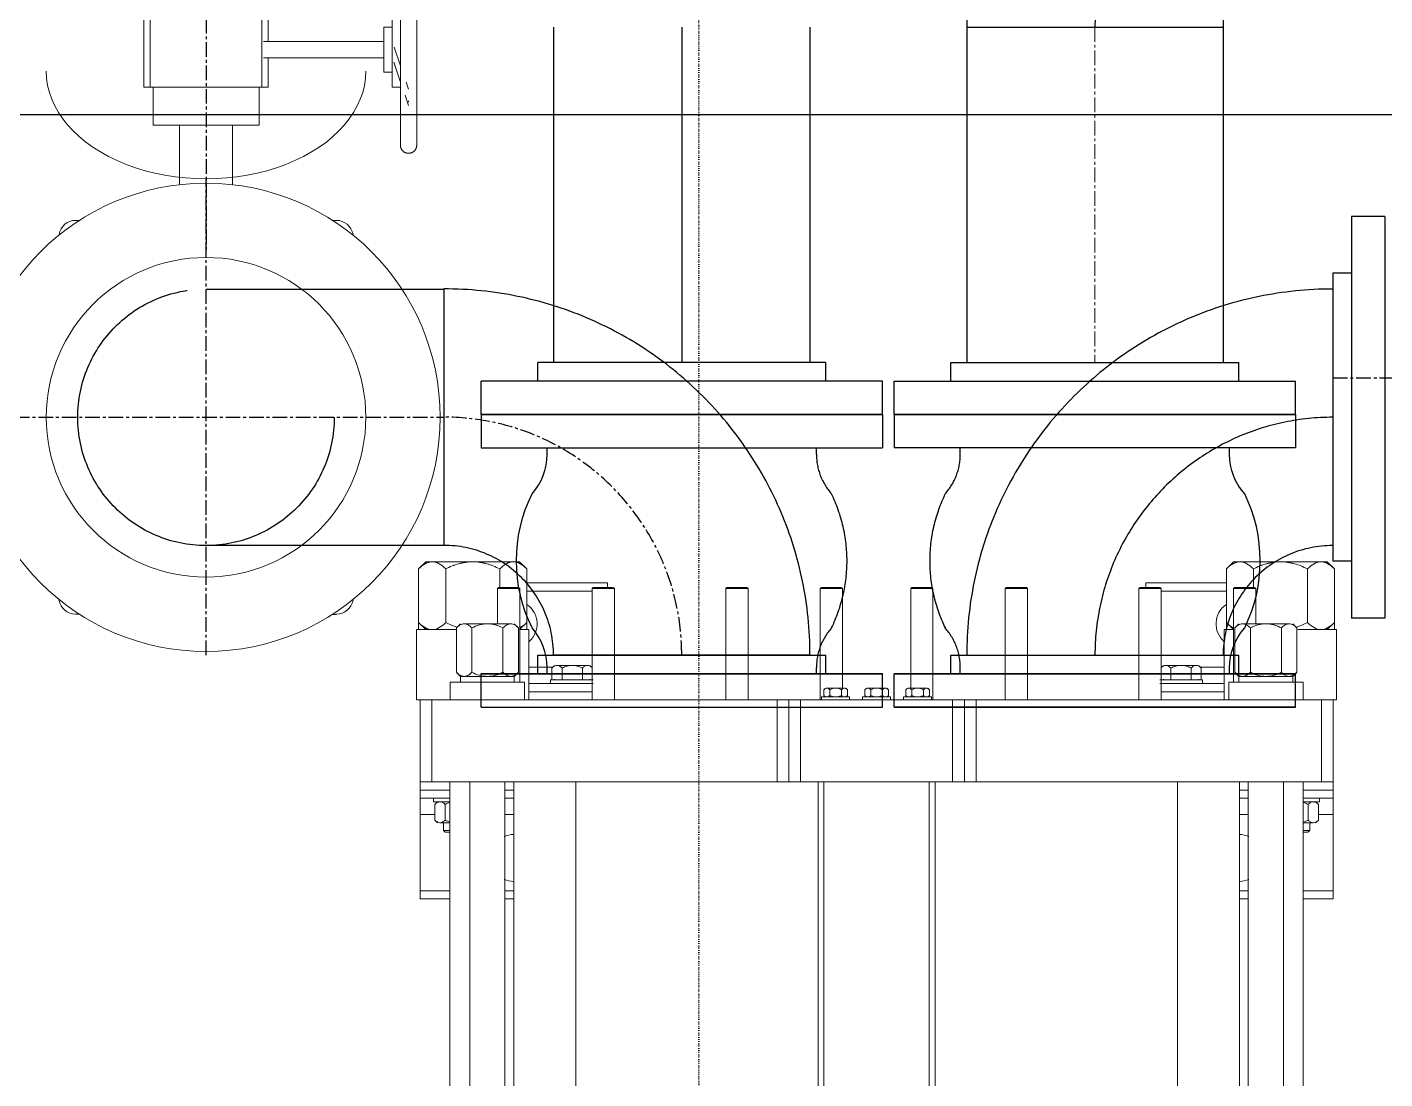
# Model space of a CAD drawing. Extents: x -181672 to 290600, y -29000 to 395522.
# Drawn here: x 8426 to 9586, y 33499 to 34397 of the extents above; entities that cross this region are included whole.
import ezdxf

# ---------------------------------------------------------------- set-up
doc = ezdxf.new("R2010")
doc.units = 0
doc.header["$LTSCALE"] = 10
for name, pattern in [('H12PL2$0$JJP_三點線', [0.9, 0.3, -0.15, 0, -0.15, 0, -0.15, 0, -0.15]), ('XFM7P20PCW$0$CENTER', [2, 1.25, -0.25, 0.25, -0.25]), ('XFM7P20PCW$0$Dashed', [2, 1, -1])]:
    doc.linetypes.add(name, pattern=pattern)
doc.layers.add('H12PL2$0$S-GRID', color=252, linetype='Continuous')
for name, color, linetype, lineweight in [('XFM7P20PCW$0$M-PIPE--2', 252, 'Continuous', 9), ('XFM7P20PCW$0$M-PIPE-PCWS', 252, 'Continuous', 9), ('XFM7Q20PCW-200K$0$PCW EQ', 22, 'Continuous', 9)]:
    doc.layers.add(name, color=color, linetype=linetype, lineweight=lineweight)

# ---------------------------------------------------------------- blocks, each defined once
blk = doc.blocks.new('H12PL2')
at = {"layer": 'H12PL2$0$S-GRID', "linetype": 'H12PL2$0$JJP_三點線', "lineweight": 0}
blk.add_line((9000, 128250), (9000, -28000), dxfattribs=at)
blk = doc.blocks.new('XFM7P20PCW$0$SL200')
for p, q in [((4.445, 17.145), (1.5875, 17.145)), ((1.5875, -17.145), (1.5875, 17.145)), ((4.445, -17.145), (4.445, 17.145)), ((1.5875, 12.303125), (0, 12.303125)), ((0, -12.303125), (0, 12.303125)), ((1.5875, -12.303125), (0, -12.303125)), ((4.445, -17.145), (1.5875, -17.145))]:
    blk.add_line(p, q)
blk = doc.blocks.new('XFM7P20PCW$0$BV-250A-T')
for p, q in [((-180, 396.1), (-179.9, 396.3)), ((-180, 395.8), (-180, 396.1)), ((-180, 395.5), (-180, 395.8)), ((-180, 395.5), (-180, 232.5)), ((-179.9, 396.9), (-179.8, 397.2)), ((-179.9, 396.6), (-179.9, 396.9)), ((-179.9, 396.3), (-179.9, 396.6)), ((-179.8, 397.2), (-179.7, 397.4)), ((-179.7, 397.4), (-179.6, 397.7)), ((-179.6, 398), (-179.4, 398.2)), ((-179.6, 397.7), (-179.6, 398)), ((-179.4, 398.2), (-179.3, 398.5)), ((-179.3, 398.5), (-179.2, 398.7)), ((-179.2, 398.7), (-179.1, 399)), ((-179.1, 399), (-178.9, 399.2)), ((-178.9, 399.2), (-178.8, 399.5)), ((-178.8, 399.5), (-178.6, 399.7)), ((-178.6, 399.7), (-178.4, 399.9)), ((-178.4, 399.9), (-178.3, 400.1)), ((-178.3, 400.1), (-178.1, 400.3)), ((-178.1, 400.3), (-177.9, 400.5)), ((-177.9, 400.5), (-177.7, 400.7)), ((-177.7, 400.7), (-177.5, 400.9)), ((-177.5, 400.9), (-177.2, 401.1)), ((-177.2, 401.1), (-177, 401.2)), ((-177, 401.2), (-176.8, 401.4)), ((-176.8, 401.4), (-176.5, 401.5)), ((-176.5, 401.5), (-176.3, 401.7)), ((-176.3, 401.7), (-176, 401.8)), ((-176, 401.8), (-175.8, 401.9)), ((-175.8, 401.9), (-175.5, 402)), ((-175.5, 402), (-175.3, 402.1)), ((-175.3, 402.1), (-175, 402.2)), ((-175, 402.2), (-174.7, 402.3)), ((-174.7, 402.3), (-174.5, 402.3)), ((-174.5, 402.3), (-174.2, 402.4)), ((-174.2, 402.4), (-173.9, 402.4)), ((-173.9, 402.4), (-173.6, 402.5)), ((-173.6, 402.5), (-173.4, 402.5)), ((-173.4, 402.5), (-173.1, 402.5)), ((-173.1, 402.5), (-173, 402.5)), ((-172.8, 401.2), (-173, 402.5)), ((-173, 402.5), (-173, 402.5)), ((-173, 402.5), (-172.7, 402.5)), ((-172.7, 402.5), (-172.4, 402.5)), ((-172.4, 402.5), (-172.2, 402.4)), ((-172.2, 402.4), (-171.9, 402.4)), ((-171.9, 402.4), (-171.6, 402.4)), ((-171.6, 402.4), (-171.3, 402.3)), ((-171.3, 402.3), (-171.1, 402.2)), ((-171.1, 402.2), (-170.8, 402.1)), ((-170.8, 402.1), (-170.5, 402.1)), ((-170.5, 402.1), (-170.3, 401.9)), ((-170.3, 401.9), (-170, 401.8)), ((-170, 401.8), (-169.8, 401.7)), ((-169.8, 401.7), (-169.5, 401.6)), ((-169.5, 401.6), (-169.3, 401.4)), ((-169.3, 401.4), (-169, 401.3)), ((-169, 401.3), (-168.8, 401.1)), ((-168.8, 401.1), (-168.6, 400.9)), ((-168.6, 400.9), (-168.4, 400.8)), ((-168.4, 400.8), (-168.2, 400.6)), ((-168.2, 400.6), (-168, 400.4)), ((-168, 400.4), (-167.8, 400.2)), ((-167.8, 400.2), (-167.6, 400)), ((-167.6, 400), (-167.4, 399.7)), ((-167.4, 399.7), (-167.3, 399.5)), ((-167.3, 399.5), (-167.1, 399.3)), ((-167.1, 399.3), (-167, 399)), ((-167, 399), (-166.8, 398.8)), ((-166.8, 398.8), (-166.7, 398.5)), ((-166.7, 398.5), (-166.6, 398.3)), ((-166.6, 398.3), (-166.5, 398)), ((-166.5, 398), (-166.4, 397.8)), ((-166.4, 397.8), (-166.3, 397.5)), ((-166.3, 397.5), (-166.2, 397.2)), ((-166.2, 397.2), (-166.2, 397)), ((-166.2, 397), (-166.1, 396.7)), ((-166.1, 396.7), (-166.1, 396.4)), ((-166.1, 396.4), (-166, 396.1)), ((-166, 396.1), (-166, 395.9)), ((-166, 395.9), (-166, 395.6)), ((-166, 395.6), (-166, 395.5)), ((-166, 395.5), (-166, 232.5)), ((-166, 395.5), (-166, 395.5)), ((-11, 381), (11, 381)), ((-11, 381), (-11, 371)), ((-10.7, 373), (-11, 373)), ((-10.5, 381), (-10.5, 373)), ((-10.5, 373), (10.5, 373)), ((10.5, 373), (10.5, 381)), ((10.5, 373), (11, 373)), ((11, 371), (11, 381)), ((-162.7, 342.5), (-166, 362)), ((-53.1, 371), (53.1, 371)), ((-53.1, 321), (-53.1, 371)), ((-47.8, 282), (-47.8, 371)), ((47.8, 282), (47.8, 371)), ((53.1, 371), (53.1, 282)), ((-166.1, 348.1), (-165.1, 342.5)), ((-159, 346), (-166, 346)), ((-159, 346), (-159, 282)), ((-152, 333.2), (-159, 333.2)), ((-152, 333.2), (-152, 294.8)), ((-160.6, 316.2), (-166.2, 300.1)), ((-49.1, 321), (-152, 321)), ((-166.1, 286.4), (-160.3, 303.3)), ((-152, 307), (-49.1, 307)), ((-53.1, 282), (-53.1, 307)), ((-159, 294.8), (-152, 294.8)), ((-170.9, 286.4), (-173, 280.3)), ((-166, 282), (-159, 282)), ((53.1, 282), (-53.1, 282)), ((-45.3, 282), (-45.3, 249.5)), ((45.3, 249.5), (45.3, 282)), ((-173, 266.3), (-170, 275.1)), ((-173, 269.3), (-173, 270.3)), ((45.3, 249.5), (-45.3, 249.5)), ((-22.7, 249.5), (-22.7, 198.7)), ((22.7, 198.7), (22.7, 249.5)), ((-180, 232.4), (-180, 232.5)), ((-180, 232.1), (-180, 232.4)), ((-180, 231.9), (-180, 232.1)), ((-166, 232.5), (-166, 232.2)), ((-166, 232.5), (-166, 232.5)), ((-166, 232.2), (-166, 231.9)), ((-179.9, 231.6), (-180, 231.9)), ((-179.9, 231.3), (-179.9, 231.6)), ((-179.8, 231), (-179.9, 231.3)), ((-179.8, 230.8), (-179.8, 231)), ((-179.7, 230.5), (-179.8, 230.8)), ((-179.6, 230.2), (-179.7, 230.5)), ((-179.5, 230), (-179.6, 230.2)), ((-179.4, 229.7), (-179.5, 230)), ((-179.3, 229.5), (-179.4, 229.7)), ((-179.2, 229.2), (-179.3, 229.5)), ((-179, 229), (-179.2, 229.2)), ((-178.9, 228.7), (-179, 229)), ((-178.7, 228.5), (-178.9, 228.7)), ((-178.6, 228.3), (-178.7, 228.5)), ((-178.4, 228), (-178.6, 228.3)), ((-178.2, 227.8), (-178.4, 228)), ((-178, 227.6), (-178.2, 227.8)), ((-177.8, 227.4), (-178, 227.6)), ((-177.6, 227.2), (-177.8, 227.4)), ((-177.4, 227.1), (-177.6, 227.2)), ((-177.2, 226.9), (-177.4, 227.1)), ((-177, 226.7), (-177.2, 226.9)), ((-176.7, 226.6), (-177, 226.7)), ((-176.5, 226.4), (-176.7, 226.6)), ((-176.2, 226.3), (-176.5, 226.4)), ((-176, 226.2), (-176.2, 226.3)), ((-175.7, 226.1), (-176, 226.2)), ((-175.5, 225.9), (-175.7, 226.1)), ((-175.2, 225.9), (-175.5, 225.9)), ((-174.9, 225.8), (-175.2, 225.9)), ((-174.7, 225.7), (-174.9, 225.8)), ((-174.4, 225.6), (-174.7, 225.7)), ((-174.1, 225.6), (-174.4, 225.6)), ((-173.8, 225.6), (-174.1, 225.6)), ((-173.6, 225.5), (-173.8, 225.6)), ((-173.3, 225.5), (-173.6, 225.5)), ((-173, 225.5), (-173.3, 225.5)), ((-172.9, 225.5), (-173, 225.5)), ((-172.6, 225.5), (-172.9, 225.5)), ((-172.4, 225.5), (-172.6, 225.5)), ((-172.1, 225.6), (-172.4, 225.5)), ((-171.8, 225.6), (-172.1, 225.6)), ((-171.5, 225.7), (-171.8, 225.6)), ((-171.3, 225.7), (-171.5, 225.7)), ((-171, 225.8), (-171.3, 225.7)), ((-170.7, 225.9), (-171, 225.8)), ((-170.5, 226), (-170.7, 225.9)), ((-170.2, 226.1), (-170.5, 226)), ((-170, 226.2), (-170.2, 226.1)), ((-169.7, 226.3), (-170, 226.2)), ((-169.5, 226.5), (-169.7, 226.3)), ((-169.2, 226.6), (-169.5, 226.5)), ((-169, 226.8), (-169.2, 226.6)), ((-168.8, 226.9), (-169, 226.8)), ((-168.5, 227.1), (-168.8, 226.9)), ((-168.3, 227.3), (-168.5, 227.1)), ((-168.1, 227.5), (-168.3, 227.3)), ((-167.9, 227.7), (-168.1, 227.5)), ((-167.7, 227.9), (-167.9, 227.7)), ((-167.6, 228.1), (-167.7, 227.9)), ((-167.4, 228.3), (-167.6, 228.1)), ((-167.2, 228.5), (-167.4, 228.3)), ((-167.1, 228.8), (-167.2, 228.5)), ((-166.9, 229), (-167.1, 228.8)), ((-166.8, 229.3), (-166.9, 229)), ((-166.7, 229.5), (-166.8, 229.3)), ((-166.6, 229.8), (-166.7, 229.5)), ((-166.4, 230), (-166.6, 229.8)), ((-166.3, 230.6), (-166.4, 230.3)), ((-166.4, 230.3), (-166.4, 230)), ((-166.2, 230.8), (-166.3, 230.6)), ((-166.1, 231.1), (-166.2, 230.8)), ((-166, 231.9), (-166.1, 231.7)), ((-166.1, 231.7), (-166.1, 231.4)), ((-166.1, 231.4), (-166.1, 231.1)), ((-107.8, 168.2), (-111.4, 168.2)), ((111.4, 168.2), (107.8, 168.2)), ((-125.6, 156.3), (-125.6, 155.6)), ((125.6, 155.6), (125.6, 156.3)), ((-125.6, -155.6), (-125.6, -156.3)), ((125.6, -156.3), (125.6, -155.6)), ((-107.8, -168.3), (-111.4, -168.3)), ((111.4, -168.3), (107.8, -168.3))]:
    blk.add_line(p, q)
blk.add_circle((0, 0), 200)
for centre, start, end in [((-111.4, 153.8), 90, 169.8685), ((111.4, 153.8), 10.1315, 90), ((-111.4, -153.8), 190.1315, 270), ((111.4, -153.8), 270, 349.8685)]:
    blk.add_arc(centre, 14.4, start, end)
blk = doc.blocks.new('XFM7P20PCW')
at = {"color": 1, "linetype": 'XFM7P20PCW$0$CENTER'}
for p, q in [((8578.96093, 34664.57918), (8578.96093, 34207.37918)), ((8578.96093, 33860.97495), (8578.96093, 34267.37495)), ((9541.56093, 34097.88364), (9947.96093, 34097.88364)), ((8375.76093, 34064.17495), (8782.16093, 34064.17495))]:
    blk.add_line(p, q, dxfattribs=at)
at = {"color": 1, "linetype": 'XFM7P20PCW$0$Dashed', "ltscale": 50}
for p, q in [((8875.82343, 34397.42495), (8875.82343, 34110.97495)), ((8985.36093, 34397.42495), (8985.36093, 34110.97495)), ((9094.89843, 34397.42495), (9094.89843, 34110.97495)), ((9228.82343, 34397.42495), (9447.89843, 34397.42495)), ((9228.82343, 34397.42495), (9228.82343, 34110.97495)), ((9447.89843, 34397.42495), (9447.89843, 34110.97495)), ((9586.01093, 34235.62495), (9557.43593, 34235.62495)), ((9557.43593, 34235.62495), (9557.43593, 33892.72495)), ((9586.01093, 34235.62495), (9586.01093, 33892.72495)), ((9557.43593, 34187.2062), (9541.56093, 34187.2062)), ((9541.56093, 34187.2062), (9541.56093, 33941.1437)), ((9541.56093, 34173.71245), (9541.56093, 33954.63745)), ((9108.39218, 34110.97495), (8862.32968, 34110.97495)), ((9108.39218, 34095.09995), (9108.39218, 34110.97495)), ((9215.32968, 34095.09995), (9215.32968, 34110.97495)), ((9215.32968, 34110.97495), (9461.39218, 34110.97495)), ((9156.81093, 34095.09995), (8813.91093, 34095.09995)), ((9156.81093, 34066.52495), (9156.81093, 34095.09995)), ((9166.91093, 34066.52495), (9166.91093, 34095.09995)), ((9166.91093, 34095.09995), (9509.81093, 34095.09995)), ((8813.91093, 34066.52495), (9156.81093, 34066.52495)), ((9156.81093, 34066.52495), (8813.91093, 34066.52495)), ((9156.81093, 34066.52495), (9156.81093, 34037.94995)), ((9166.91093, 34066.52495), (9166.91093, 34037.94995)), ((9509.81093, 34066.52495), (9166.91093, 34066.52495)), ((9166.91093, 34066.52495), (9509.81093, 34066.52495)), ((8813.91093, 34037.94995), (9156.81093, 34037.94995)), ((9509.81093, 34037.94995), (9166.91093, 34037.94995)), ((9586.01093, 33892.72495), (9557.43593, 33892.72495)), ((9094.89843, 33861.09912), (8875.82343, 33861.09912)), ((9228.82343, 33860.97495), (9447.89843, 33860.97495)), ((8813.91093, 33845.09995), (9156.81093, 33845.09995)), ((8813.91093, 33816.52495), (8813.91093, 33845.09995)), ((9156.81093, 33816.52495), (9156.81093, 33845.09995)), ((9509.81093, 33845.09995), (9166.91093, 33845.09995)), ((9166.91093, 33816.52495), (9166.91093, 33845.09995)), ((9509.81093, 33816.52495), (9509.81093, 33845.09995)), ((8813.91093, 33816.52495), (9156.81093, 33816.52495)), ((9509.81093, 33816.52495), (9166.91093, 33816.52495))]:
    blk.add_line(p, q, dxfattribs=at)
for p, q in [((8782.16093, 34173.83662), (8782.16093, 33954.76162)), ((8862.32968, 34095.09995), (8862.32968, 34110.97495)), ((9461.39218, 34095.09995), (9461.39218, 34110.97495)), ((8813.91093, 34066.52495), (8813.91093, 34095.09995)), ((9509.81093, 34066.52495), (9509.81093, 34095.09995)), ((8813.91093, 34066.52495), (8813.91093, 34037.94995)), ((9509.81093, 34066.52495), (9509.81093, 34037.94995)), ((9557.43593, 33941.1437), (9541.56093, 33941.1437))]:
    blk.add_line(p, q)
blk.add_lwpolyline([(8578.96093, 34173.71245), (8782.16093, 34173.71245), (8782.16093, 33954.63745), (8578.96093, 33954.63745)], dxfattribs=at)
for points in [[(8870.30895, 33845.09995), (8870.30895, 33850.49123, 0.1842434124), (8857.44888, 33884.20623, -0.2317057039), (8857.44888, 33998.84367, 0.1842434124), (8870.30895, 34032.55867), (8870.30895, 34037.94995)], [(9453.4129, 33845.09995), (9453.4129, 33850.49123, -0.1842434124), (9466.27298, 33884.20623, 0.2317057039), (9466.27298, 33998.84367, -0.1842434124), (9453.4129, 34032.55867), (9453.4129, 34037.94995)]]:
    blk.add_lwpolyline(points, format="xyb")
for points in [[(9100.4129, 33845.09995), (9100.4129, 33850.49123, -0.1842434124), (9113.27298, 33884.20623, 0.2317057039), (9113.27298, 33998.84367, -0.1842434124), (9100.4129, 34032.55867), (9100.4129, 34037.94995)], [(9223.30895, 33845.09995), (9223.30895, 33850.49123, 0.1842434124), (9210.44888, 33884.20623, -0.2317057039), (9210.44888, 33998.84367, 0.1842434124), (9223.30895, 34032.55867), (9223.30895, 34037.94995)]]:
    blk.add_lwpolyline(points, format="xyb", dxfattribs=at)
blk.add_circle((8578.96093, 34064.17495), 109.5375, dxfattribs=at)
for centre, radius, start, end in [((9541.56093, 34397.42495), 312.7375, 90, 180), ((9541.56093, 34397.42495), 203.2, 90, 180), ((9541.56093, 34397.42495), 93.6625, 90, 180), ((8782.16093, 33861.09912), 312.7375, 0, 90), ((9541.56093, 33860.97495), 312.7375, 90, 180), ((9541.56093, 33860.97495), 203.2, 90, 180), ((8782.16093, 33861.09912), 93.6625, 0, 90), ((9541.56093, 33860.97495), 93.6625, 90, 180)]:
    blk.add_arc(centre, radius, start, end, dxfattribs=at)
at = {"color": 1, "linetype": 'XFM7P20PCW$0$CENTER'}
blk.add_arc((8782.16093, 33861.09912), 203.2, 0, 90, dxfattribs=at)
at = {"layer": 'XFM7P20PCW$0$M-PIPE--2', "color": 1, "linetype": 'XFM7P20PCW$0$CENTER'}
blk.add_line((9338.36093, 34397.42495), (9338.36093, 34110.97495), dxfattribs=at)
at = {"layer": 'XFM7P20PCW$0$M-PIPE-PCWS'}
blk.add_circle((8578.96093, 34064.17495), 136.525, dxfattribs=at)
blk.add_ellipse((8578.96093, 34359.87683), major_axis=(-136.525, 0), ratio=0.6742063368, start_param=6.2831839086, end_param=9.4247793593, dxfattribs=at)
at = {"color": 1, "linetype": 'XFM7P20PCW$0$Dashed', "ltscale": 50, "xscale": 10.00000000000002, "yscale": 10.00000000000002, "zscale": 10.00000000000002, "rotation": 270}
for p in [(8985.36093, 33861.09912), (9338.36093, 33860.97495)]:
    blk.add_blockref('XFM7P20PCW$0$SL200', p, dxfattribs=at)
at = {"layer": 'XFM7P20PCW$0$M-PIPE-PCWS', "xscale": -1, "rotation": 359.9970098824261}
blk.add_blockref('XFM7P20PCW$0$BV-250A-T', (8578.96093, 34064.17495), dxfattribs=at)
blk = doc.blocks.new('XFM7Q20PCW-200K$0$T20_FG_LC1800_15_03 - T20_FG_LC1800_15_03-V1119-CUB_L40')
for p, q in [((-139.9, 866.7), (-146.1, 860.5)), ((-146.1, 860.5), (-146.1, 808.7)), ((-139.9, 866.7), (-134.5, 866.7)), ((-134.5, 866.7), (-65.2, 866.7)), ((-123, 860.5), (-123, 814.9)), ((-76.8, 844.5), (-76.8, 860.5)), ((-65.2, 866.7), (-59.9, 866.7)), ((-53.7, 860.5), (-59.9, 866.7)), ((-53.7, 808.7), (-53.7, 860.5)), ((550.1, 866.7), (543.9, 860.5)), ((543.9, 860.5), (543.9, 808.7)), ((555.5, 866.7), (550.1, 866.7)), ((555.5, 866.7), (624.8, 866.7)), ((567, 860.5), (567, 844.5)), ((613.2, 814.9), (613.2, 860.5)), ((624.8, 866.7), (630.1, 866.7)), ((636.3, 860.5), (630.1, 866.7)), ((636.3, 808.7), (636.3, 860.5)), ((-53.7, 848.7), (15.1, 848.7)), ((15.1, 848.7), (15.1, 844.9)), ((543.9, 848.7), (475.1, 848.7)), ((475.1, 844.9), (475.1, 848.7)), ((-77.7, 844.7), (-78.7, 843.7)), ((-78.7, 843.7), (-78.7, 813.7)), ((-78.7, 843.7), (-60, 843.7)), ((-76.9, 844.7), (-77.7, 844.7)), ((-61, 844.7), (-76.6, 844.7)), ((-69.2, 844.7), (-69.2, 844.7)), ((-69.2, 843.7), (-69.2, 843.7)), ((-59.7, 843.7), (-60.7, 844.7)), ((-59.7, 763.7), (-59.7, 843.7)), ((2, 841.7), (-53.7, 841.7)), ((3, 844.7), (2, 843.7)), ((3, 844.7), (2, 843.7)), ((2, 843.7), (2, 748.7)), ((20.7, 843.7), (2.1, 843.7)), ((19.6, 844.7), (3.3, 844.7)), ((21.1, 843.7), (20.1, 844.7)), ((21.1, 748.7), (21.1, 843.7)), ((117.2, 844.7), (116.2, 843.7)), ((117.2, 844.7), (116.2, 843.7)), ((116.2, 843.7), (116.2, 748.7)), ((116.2, 843.7), (135.3, 843.7)), ((134.3, 844.7), (117.2, 844.7)), ((135.3, 843.7), (134.3, 844.7)), ((135.3, 749.2), (135.3, 843.7)), ((198, 844.7), (197, 843.7)), ((197, 843.7), (197, 749.2)), ((197.3, 843.7), (215.7, 843.7)), ((214.7, 844.7), (198.2, 844.7)), ((216, 843.7), (215, 844.7)), ((216, 843.7), (215, 844.7)), ((216, 758.3), (216, 843.7)), ((275.3, 844.7), (274.3, 843.7)), ((274.3, 843.7), (274.3, 758.3)), ((274.4, 843.7), (293, 843.7)), ((292, 844.7), (275.3, 844.7)), ((283.8, 844.7), (283.8, 844.7)), ((293.3, 843.7), (292.3, 844.7)), ((293.3, 748.7), (293.3, 843.7)), ((356, 844.7), (355, 843.7)), ((355, 843.7), (355, 749.2)), ((374.1, 843.7), (355, 843.7)), ((356, 844.7), (373.1, 844.7)), ((374.1, 843.7), (373.1, 844.7)), ((374.1, 748.7), (374.1, 843.7)), ((470.2, 844.7), (469.2, 843.7)), ((469.2, 843.7), (469.2, 748.7)), ((469.2, 843.7), (487.7, 843.7)), ((470.5, 844.7), (486.7, 844.7)), ((488.3, 843.7), (487.3, 844.7)), ((488.3, 748.7), (488.3, 843.7)), ((543.9, 841.7), (488.3, 841.7)), ((551, 844.7), (550, 843.7)), ((551, 844.7), (550, 843.7)), ((550, 843.7), (550, 763.7)), ((550.3, 843.7), (568.7, 843.7)), ((567.7, 844.7), (551.2, 844.7)), ((559.5, 844.7), (559.5, 844.7)), ((559.5, 843.7), (559.5, 843.7)), ((569, 843.7), (568, 844.7)), ((569, 813.7), (569, 843.7)), ((-146.1, 814.9), (-139.9, 808.7)), ((-110.4, 813.7), (-113.9, 810.1)), ((-107.3, 813.7), (-67.4, 813.7)), ((-107.3, 813.7), (-107.3, 813.7)), ((-67.4, 813.7), (-67.4, 813.7)), ((-60.8, 810.1), (-64.4, 813.7)), ((-59.8, 808.7), (-53.7, 814.9)), ((543.9, 814.9), (550.1, 808.7)), ((554.6, 813.7), (551.1, 810.1)), ((557.7, 813.7), (597.6, 813.7)), ((557.7, 813.7), (557.7, 813.7)), ((597.6, 813.7), (597.6, 813.7)), ((604.2, 810.1), (600.6, 813.7)), ((630.1, 808.7), (636.3, 814.9)), ((-147.9, 808.7), (-147.9, 748.7)), ((-147.9, 808.7), (-114.1, 808.7)), ((-113.9, 772.3), (-113.9, 810.1)), ((-100.6, 810.1), (-100.6, 772.3)), ((-74.1, 772.3), (-74.1, 810.1)), ((-60.8, 772.3), (-60.8, 810.1)), ((-51.9, 808.7), (-59.1, 808.7)), ((-51.9, 748.7), (-51.9, 808.7)), ((542.1, 808.7), (542.1, 748.7)), ((542.1, 808.7), (549.4, 808.7)), ((551.1, 772.3), (551.1, 810.1)), ((564.4, 810.1), (564.4, 772.3)), ((590.9, 772.3), (590.9, 810.1)), ((604.2, 772.3), (604.2, 810.1)), ((605, 808.7), (638.1, 808.7)), ((638.1, 748.7), (638.1, 808.7)), ((-29.9, 778.2), (-32.2, 775.9)), ((-27.9, 778.2), (-14.9, 778.2)), ((-27.9, 778.2), (-27.9, 778.2)), ((-1.9, 778.2), (-14.9, 778.2)), ((-1.9, 778.2), (-1.9, 778.2)), ((2, 776.3), (0.1, 778.2)), ((490.1, 778.2), (488.3, 776.3)), ((492.1, 778.2), (492.1, 778.2)), ((492.1, 778.2), (505.1, 778.2)), ((518.1, 778.2), (505.1, 778.2)), ((518.1, 778.2), (518.1, 778.2)), ((522.5, 775.9), (520.1, 778.2)), ((-113.9, 772.3), (-110.4, 768.7)), ((-110.4, 768.7), (-110.4, 763.7)), ((-107.3, 768.7), (-110.4, 768.7)), ((-67.4, 768.7), (-107.3, 768.7)), ((-64.4, 768.7), (-67.4, 768.7)), ((-64.4, 768.7), (-60.8, 772.3)), ((-64.4, 763.7), (-64.4, 768.7)), ((-31.1, 776.7), (-51.9, 776.7)), ((-33.4, 765.7), (-33.4, 762.7)), ((3.1, 765.7), (-33.4, 765.7)), ((-32.2, 766.5), (-32.2, 775.9)), ((-29.9, 766.5), (-29.9, 765.7)), ((-23.5, 775.9), (-23.5, 766.5)), ((-6.2, 766.5), (-6.2, 775.9)), ((0.1, 765.7), (0.1, 766.5)), ((2, 776.7), (1.4, 776.7)), ((487.1, 765.7), (523.6, 765.7)), ((488.9, 776.7), (488.3, 776.7)), ((490.1, 766.5), (490.1, 765.7)), ((496.5, 775.9), (496.5, 766.5)), ((513.8, 766.5), (513.8, 775.9)), ((520.1, 765.7), (520.1, 766.5)), ((542.1, 776.7), (521.4, 776.7)), ((522.5, 766.5), (522.5, 775.9)), ((523.6, 762.7), (523.6, 765.7)), ((551.1, 772.3), (554.6, 768.7)), ((554.6, 768.7), (554.6, 763.7)), ((554.6, 768.7), (557.7, 768.7)), ((597.6, 768.7), (557.7, 768.7)), ((597.6, 768.7), (600.6, 768.7)), ((600.6, 768.7), (604.2, 772.3)), ((600.6, 763.7), (600.6, 768.7)), ((-119.1, 763.7), (-119.1, 748.7)), ((-55.6, 763.7), (-119.1, 763.7)), ((-55.6, 748.7), (-55.6, 763.7)), ((3.1, 762.7), (-51.9, 762.7)), ((2, 755.7), (-51.9, 755.7)), ((201.5, 758.7), (200.1, 757.4)), ((200.1, 752.5), (200.1, 757.4)), ((210.1, 758.7), (202.6, 758.7)), ((202.6, 758.7), (202.6, 758.7)), ((205.1, 757.4), (205.1, 752.5)), ((210.1, 758.7), (217.6, 758.7)), ((215.1, 752.5), (215.1, 757.4)), ((217.6, 758.7), (217.6, 758.7)), ((220.2, 757.4), (218.8, 758.7)), ((220.2, 752.5), (220.2, 757.4)), ((236.5, 758.7), (235.1, 757.4)), ((236.5, 758.7), (235.1, 757.4)), ((235.1, 752.5), (235.1, 757.4)), ((245.1, 758.7), (237.6, 758.7)), ((237.6, 758.7), (237.6, 758.7)), ((240.1, 757.4), (240.1, 752.5)), ((245.1, 758.7), (252.6, 758.7)), ((250.1, 752.5), (250.1, 757.4)), ((252.6, 758.7), (252.6, 758.7)), ((255.2, 757.4), (253.8, 758.7)), ((255.2, 752.5), (255.2, 757.4)), ((271.5, 758.7), (270.1, 757.4)), ((271.5, 758.7), (270.1, 757.4)), ((270.1, 752.5), (270.1, 757.4)), ((272.6, 758.7), (272.6, 758.7)), ((280.1, 758.7), (272.6, 758.7)), ((275.1, 757.4), (275.1, 752.5)), ((287.6, 758.7), (280.1, 758.7)), ((285.1, 752.5), (285.1, 757.4)), ((287.6, 758.7), (287.6, 758.7)), ((290.2, 757.4), (288.8, 758.7)), ((290.2, 752.5), (290.2, 757.4)), ((542.1, 762.7), (487.1, 762.7)), ((542.1, 755.7), (488.3, 755.7)), ((545.9, 763.7), (545.9, 748.7)), ((609.4, 763.7), (545.9, 763.7)), ((609.4, 748.7), (609.4, 763.7)), ((-147.9, 748.7), (638.1, 748.7)), ((-144.9, 678.7), (-144.9, 748.7)), ((-134.9, 748.7), (-134.9, 678.7)), ((-71.3, 748.7), (-71.3, 748.7)), ((-69.2, 748.7), (-69.2, 748.7)), ((160.1, 748.7), (160.1, 678.7)), ((170.1, 678.7), (170.1, 748.7)), ((180.1, 748.7), (180.1, 678.7)), ((198.1, 751.2), (198.1, 748.7)), ((222.1, 751.2), (198.1, 751.2)), ((200.1, 752.5), (201.5, 751.2)), ((200.1, 752.5), (201.5, 751.2)), ((206.5, 748.7), (206.5, 748.7)), ((218.8, 751.2), (220.2, 752.5)), ((222.1, 748.7), (222.1, 751.2)), ((233.1, 751.2), (233.1, 749.2)), ((257.1, 751.2), (233.1, 751.2)), ((235.1, 752.5), (236.5, 751.2)), ((235.1, 752.5), (236.5, 751.2)), ((253.8, 751.2), (255.2, 752.5)), ((257.1, 749.2), (257.1, 751.2)), ((268.1, 751.2), (268.1, 748.7)), ((292.1, 751.2), (268.1, 751.2)), ((270.1, 752.5), (271.5, 751.2)), ((283.8, 748.7), (283.8, 748.7)), ((288.8, 751.2), (290.2, 752.5)), ((292.1, 748.7), (292.1, 751.2)), ((310.1, 748.7), (310.1, 678.7)), ((320.1, 678.7), (320.1, 748.7)), ((330.1, 748.7), (330.1, 678.7)), ((559.5, 748.7), (559.5, 748.7)), ((561.3, 748.7), (561.3, 748.7)), ((561.6, 748.7), (561.6, 748.7)), ((625.1, 748.7), (625.1, 678.7)), ((635.1, 678.7), (635.1, 748.7)), ((635.1, 678.7), (-144.9, 678.7)), ((-144.9, 678.7), (-144.9, 671.7)), ((-119.4, 678.7), (-119.4, 74.7)), ((-102.4, 678.7), (-102.4, 74.7)), ((-72.4, 74.7), (-72.4, 678.7)), ((-71.9, 678.7), (-71.9, 678.7)), ((-64.9, 678.7), (-64.9, 74.7)), ((-11.9, 678.7), (-11.9, 74.7)), ((195.1, 678.7), (195.1, 66.7)), ((200.1, 678.7), (200.1, 66.7)), ((290.1, 678.7), (290.1, 66.7)), ((295.1, 678.7), (295.1, 66.7)), ((502.1, 678.7), (502.1, 74.7)), ((555.1, 678.7), (555.1, 74.7)), ((562.5, 678.7), (562.5, 678.7)), ((562.6, 678.7), (562.6, 74.7)), ((592.6, 74.7), (592.6, 678.7)), ((609.6, 74.7), (609.6, 678.7)), ((635.1, 678.7), (635.1, 671.7)), ((-144.9, 671.7), (-119.4, 671.7)), ((-144.9, 671.7), (-144.9, 664.7)), ((-144.9, 664.7), (-144.9, 650.7)), ((-119.4, 664.7), (-144.9, 664.7)), ((-133.4, 664.7), (-133.4, 661.7)), ((-119.4, 661.7), (-133.4, 661.7)), ((-129.9, 661.7), (-132.2, 659.4)), ((-72.4, 671.7), (-64.9, 671.7)), ((-64.9, 664.7), (-72.4, 664.7)), ((555.1, 671.7), (562.6, 671.7)), ((562.6, 664.7), (555.1, 664.7)), ((609.6, 671.7), (635.1, 671.7)), ((609.6, 664.7), (635.1, 664.7)), ((610.1, 661.7), (623.6, 661.7)), ((622.5, 659.4), (620.1, 661.7)), ((623.6, 661.7), (623.6, 664.7)), ((635.1, 671.7), (635.1, 664.7)), ((635.1, 664.7), (635.1, 650.7)), ((-144.9, 650.7), (-132.2, 650.7)), ((-144.9, 650.7), (-144.9, 585.7)), ((-132.2, 646), (-132.2, 659.4)), ((-123.5, 659.4), (-123.5, 646)), ((-72.4, 650.7), (-64.9, 650.7)), ((555.1, 650.7), (562.6, 650.7)), ((613.8, 646), (613.8, 659.4)), ((622.5, 646), (622.5, 659.4)), ((622.5, 650.7), (635.1, 650.7)), ((635.1, 650.7), (635.1, 585.7)), ((-132.2, 646), (-129.9, 643.7)), ((-119.4, 643.7), (-127.9, 643.7)), ((-127.9, 643.7), (-127.9, 643.7)), ((-124.9, 643.9), (-124.9, 637.2)), ((618.1, 643.7), (609.7, 643.7)), ((615.1, 637.2), (615.1, 643.9)), ((618.1, 643.7), (618.1, 643.7)), ((620.1, 643.7), (622.5, 646)), ((-124.9, 637.2), (-123.4, 635.7)), ((-119.9, 637.2), (-124.9, 637.2)), ((-119.4, 635.7), (-123.4, 635.7)), ((609.7, 635.7), (613.6, 635.7)), ((610.1, 637.2), (615.1, 637.2)), ((613.6, 635.7), (615.1, 637.2)), ((-144.9, 585.7), (-119.4, 585.7)), ((-144.9, 578.7), (-144.9, 585.7)), ((-72.4, 585.7), (-64.9, 585.7)), ((555.1, 585.7), (562.6, 585.7)), ((609.6, 585.7), (635.1, 585.7)), ((635.1, 585.7), (635.1, 578.7)), ((-144.9, 578.7), (-119.4, 578.7)), ((-72.4, 578.7), (-64.9, 578.7)), ((555.1, 578.7), (562.6, 578.7)), ((609.6, 578.7), (635.1, 578.7))]:
    blk.add_line(p, q)
for centre, start, end in [((-64.9, 813.7), 311.3657, 54.3999), ((555.1, 813.7), 125.6001, 228.6343), ((-64.9, 613.7), 90, 113.8649), ((555.1, 613.7), 66.1351, 90), ((-64.9, 613.7), 246.1351, 270), ((555.1, 613.7), 270, 293.8649)]:
    blk.add_arc(centre, 20, start, end)
for points in [[(-146.1, 860.5), (-144.2, 862.5), (-140.5, 865.4), (-136.5, 866.6), (-134.5, 866.7)], [(-140.4, 865), (-142.4, 863.9), (-144.2, 862.5), (-146.1, 860.5)], [(-134.5, 866.7), (-136.5, 866.6), (-138.5, 866), (-140.4, 865)], [(-128.6, 865), (-130.5, 866), (-132.5, 866.6), (-134.5, 866.7)], [(-134.5, 866.7), (-132.5, 866.6), (-128.5, 865.4), (-124.8, 862.5), (-123, 860.5)], [(-123, 860.5), (-124.8, 862.5), (-126.7, 864), (-128.6, 865)], [(-123, 860.5), (-119.3, 862.5), (-111.8, 865.4), (-103.9, 866.6), (-99.9, 866.7)], [(-111.7, 865), (-115.6, 863.9), (-119.3, 862.5), (-123, 860.5)], [(-106.5, 866.1), (-108.3, 865.8), (-110, 865.4), (-111.7, 865)], [(-99.9, 866.7), (-95.8, 866.6), (-87.9, 865.4), (-80.4, 862.5), (-76.8, 860.5)], [(-88, 865), (-89.7, 865.4), (-91.5, 865.8), (-93.2, 866.1)], [(-76.8, 860.5), (-80.4, 862.5), (-84.2, 864), (-88, 865)], [(-76.8, 860.5), (-74.9, 862.5), (-71.2, 865.4), (-67.2, 866.6), (-65.2, 866.7)], [(-71.2, 865), (-73, 864), (-74.7, 862.6), (-76.4, 860.9)], [(-65.2, 866.7), (-67.3, 866.6), (-69.2, 866), (-71.2, 865)], [(-59.3, 865), (-61.2, 866), (-63.2, 866.6), (-65.2, 866.7)], [(-65.2, 866.7), (-63.2, 866.6), (-59.2, 865.4), (-55.5, 862.5), (-53.7, 860.5)], [(-53.7, 860.5), (-55.5, 862.5), (-57.4, 864), (-59.3, 865)], [(543.9, 860.5), (545.8, 862.5), (549.5, 865.4), (553.5, 866.6), (555.5, 866.7)], [(549.6, 865), (547.6, 863.9), (545.8, 862.5), (543.9, 860.5)], [(555.5, 866.7), (553.5, 866.6), (551.5, 866), (549.6, 865)], [(561.4, 865), (559.5, 866), (557.5, 866.6), (555.5, 866.7)], [(555.5, 866.7), (557.5, 866.6), (561.5, 865.4), (565.2, 862.5), (567, 860.5)], [(567, 860.5), (565.2, 862.5), (563.3, 864), (561.4, 865)], [(567, 860.5), (570.7, 862.5), (578.2, 865.4), (586.1, 866.6), (590.1, 866.7)], [(578.3, 865), (574.4, 863.9), (570.7, 862.5), (567, 860.5)], [(583.5, 866.1), (581.7, 865.8), (580, 865.4), (578.3, 865)], [(590.1, 866.7), (594.2, 866.6), (602.1, 865.4), (609.6, 862.5), (613.2, 860.5)], [(602, 865), (600.3, 865.4), (598.5, 865.8), (596.8, 866.1)], [(613.2, 860.5), (609.6, 862.5), (605.8, 864), (602, 865)], [(613.2, 860.5), (615.1, 862.5), (618.8, 865.4), (622.8, 866.6), (624.8, 866.7)], [(618.8, 865), (616.9, 863.9), (615, 862.5), (613.2, 860.5)], [(624.8, 866.7), (622.7, 866.6), (620.8, 866), (618.8, 865)], [(624.8, 866.7), (626.8, 866.6), (630.8, 865.4), (634.5, 862.5), (636.3, 860.5)], [(630.7, 865), (628.8, 866), (626.8, 866.6), (624.8, 866.7)], [(636.3, 860.5), (634.5, 862.5), (632.6, 864), (630.7, 865)], [(-146.1, 814.9), (-144.2, 812.9), (-142.4, 811.4), (-140.4, 810.4)], [(-134.5, 808.7), (-136.5, 808.8), (-140.5, 810), (-144.2, 812.9), (-146.1, 814.9)], [(-123, 814.9), (-124.8, 812.9), (-128.5, 810), (-132.5, 808.8), (-134.5, 808.7)], [(-128.6, 810.4), (-126.6, 811.5), (-124.8, 812.9), (-123, 814.9)], [(-123, 814.9), (-119.7, 813.2), (-116.4, 811.8), (-113, 810.8)], [(-113, 810.8), (-116.4, 811.8), (-119.7, 813.2), (-123, 814.9)], [(-113.9, 810.1), (-112.9, 811.3), (-110.7, 813), (-108.4, 813.6), (-107.3, 813.7)], [(-110.7, 812.7), (-111.8, 812.1), (-112.9, 811.3), (-113.9, 810.1)], [(-107.3, 813.7), (-108.5, 813.6), (-109.6, 813.3), (-110.7, 812.7)], [(-107.3, 813.7), (-106.1, 813.6), (-103.8, 813), (-101.7, 811.3), (-100.6, 810.1)], [(-100.6, 810.1), (-98.5, 811.3), (-94.2, 813), (-89.7, 813.6), (-87.4, 813.7)], [(-94.2, 812.7), (-96.4, 812.1), (-98.6, 811.3), (-100.6, 810.1)], [(-87.4, 813.7), (-85, 813.6), (-80.4, 813), (-76.2, 811.3), (-74.1, 810.1)], [(-74.1, 810.1), (-76.2, 811.3), (-78.4, 812.1), (-80.6, 812.7)], [(-79.7, 813.4), (-79.3, 813.6), (-78.9, 813.8), (-78.6, 814)], [(-78.6, 814), (-78.9, 813.8), (-79.3, 813.6), (-79.7, 813.4)], [(-74.1, 810.1), (-73, 811.3), (-70.8, 813), (-68.6, 813.6), (-67.4, 813.7)], [(-70.9, 812.7), (-72, 812.1), (-73, 811.3), (-74.1, 810.1)], [(-67.4, 813.7), (-68.6, 813.6), (-69.8, 813.3), (-70.9, 812.7)], [(-67.4, 813.7), (-66.3, 813.6), (-64, 813), (-61.8, 811.3), (-60.8, 810.1)], [(-59.3, 810.4), (-57.4, 811.5), (-55.5, 812.9), (-53.7, 814.9)], [(-53.7, 814.9), (-55.5, 812.9), (-57.4, 811.4), (-59.3, 810.4)], [(543.9, 814.9), (545.8, 812.9), (547.6, 811.4), (549.6, 810.4)], [(549.6, 810.4), (547.6, 811.5), (545.8, 812.9), (543.9, 814.9)], [(551.1, 810.1), (552.1, 811.3), (554.3, 813), (556.6, 813.6), (557.7, 813.7)], [(554.3, 812.7), (553.2, 812.1), (552.1, 811.3), (551.1, 810.1)], [(557.7, 813.7), (556.5, 813.6), (555.4, 813.3), (554.3, 812.7)], [(557.7, 813.7), (558.9, 813.6), (561.2, 813), (563.3, 811.3), (564.4, 810.1)], [(564.4, 810.1), (566.5, 811.3), (570.8, 813), (575.3, 813.6), (577.6, 813.7)], [(570.8, 812.7), (568.7, 812.1), (566.6, 811.3), (564.6, 810.3)], [(568.8, 814), (569.2, 813.8), (569.6, 813.6), (570, 813.4)], [(570, 813.4), (569.6, 813.6), (569.2, 813.8), (568.8, 814)], [(577.6, 813.7), (580, 813.6), (584.6, 813), (588.8, 811.3), (590.9, 810.1)], [(590.9, 810.1), (588.9, 811.2), (586.8, 812.1), (584.7, 812.7)], [(590.9, 810.1), (592, 811.3), (594.2, 813), (596.4, 813.6), (597.6, 813.7)], [(594.1, 812.7), (593, 812.1), (592, 811.3), (590.9, 810.1)], [(597.6, 813.7), (596.4, 813.6), (595.2, 813.3), (594.1, 812.7)], [(604.2, 810.1), (603.1, 811.3), (601, 813), (598.7, 813.6), (597.6, 813.7)], [(603.3, 810.8), (606.7, 811.8), (610, 813.2), (613.2, 814.9)], [(613.2, 814.9), (610, 813.2), (606.7, 811.8), (603.3, 810.8)], [(613.2, 814.9), (615.1, 812.9), (616.9, 811.4), (618.9, 810.4)], [(624.8, 808.7), (622.7, 808.8), (618.8, 810), (615, 812.9), (613.2, 814.9)], [(636.3, 814.9), (634.5, 812.9), (630.8, 810), (626.8, 808.8), (624.8, 808.7)], [(630.7, 810.4), (632.6, 811.5), (634.5, 812.9), (636.3, 814.9)], [(-140.4, 810.4), (-138.5, 809.4), (-136.5, 808.8), (-134.5, 808.7)], [(-134.5, 808.7), (-132.5, 808.8), (-130.5, 809.4), (-128.6, 810.4)], [(618.9, 810.4), (620.8, 809.4), (622.8, 808.8), (624.8, 808.7)], [(624.8, 808.7), (626.8, 808.8), (628.8, 809.4), (630.7, 810.4)], [(-27.9, 778.2), (-28.6, 778.2), (-30.1, 777.7), (-31.5, 776.6), (-32.2, 775.9)], [(-32.2, 775.9), (-31.5, 776.6), (-30.1, 777.7), (-28.6, 778.2), (-27.9, 778.2)], [(-23.5, 775.9), (-24.2, 776.6), (-25.6, 777.7), (-27.1, 778.2), (-27.9, 778.2)], [(-23.5, 775.9), (-22.1, 776.6), (-19.3, 777.7), (-16.4, 778.2), (-14.9, 778.2)], [(-19.3, 777.5), (-20.8, 777.2), (-22.2, 776.6), (-23.5, 775.9)], [(-14.9, 778.2), (-16.4, 778.2), (-17.9, 777.9), (-19.3, 777.5)], [(-10.5, 777.6), (-11.9, 778), (-13.4, 778.2), (-14.9, 778.2)], [(-14.9, 778.2), (-13.3, 778.2), (-10.3, 777.7), (-7.6, 776.6), (-6.2, 775.9)], [(-6.2, 775.9), (-7.6, 776.6), (-9, 777.2), (-10.5, 777.6)], [(-6.2, 775.9), (-5.5, 776.6), (-4.1, 777.7), (-2.6, 778.2), (-1.9, 778.2)], [(-4.1, 777.5), (-4.8, 777.2), (-5.5, 776.6), (-6.2, 775.9)], [(-1.9, 778.2), (-2.6, 778.2), (-3.4, 777.9), (-4.1, 777.5)], [(492.1, 778.2), (492.9, 778.2), (494.4, 777.7), (495.8, 776.6), (496.5, 775.9)], [(496.5, 775.9), (497.9, 776.6), (500.7, 777.7), (503.6, 778.2), (505.1, 778.2)], [(500.7, 777.5), (499.2, 777.2), (497.8, 776.6), (496.5, 775.9)], [(505.1, 778.2), (503.6, 778.2), (502.1, 777.9), (500.7, 777.5)], [(509.5, 777.6), (508.1, 778), (506.6, 778.2), (505.1, 778.2)], [(505.1, 778.2), (506.7, 778.2), (509.7, 777.7), (512.4, 776.6), (513.8, 775.9)], [(513.8, 775.9), (512.4, 776.6), (511, 777.2), (509.5, 777.6)], [(513.8, 775.9), (514.5, 776.6), (515.9, 777.7), (517.4, 778.2), (518.1, 778.2)], [(515.9, 777.5), (515.2, 777.2), (514.5, 776.6), (513.8, 775.9)], [(518.1, 778.2), (517.4, 778.2), (516.6, 777.9), (515.9, 777.5)], [(518.1, 778.2), (518.9, 778.2), (520.4, 777.7), (521.8, 776.6), (522.5, 775.9)], [(-113.9, 772.3), (-112.9, 771.1), (-110.7, 769.4), (-108.4, 768.8), (-107.3, 768.7)], [(-100.6, 772.3), (-101.7, 771.1), (-103.9, 769.4), (-106.1, 768.8), (-107.3, 768.7)], [(-107.3, 768.7), (-106.1, 768.8), (-105, 769.1), (-103.9, 769.7)], [(-103.9, 769.7), (-102.7, 770.3), (-101.7, 771.1), (-100.6, 772.3)], [(-100.6, 772.3), (-98.5, 771.1), (-96.3, 770.3), (-94.1, 769.7)], [(-87.4, 768.7), (-89.7, 768.8), (-94.3, 769.4), (-98.6, 771.1), (-100.6, 772.3)], [(-94.1, 769.7), (-91.9, 769.1), (-89.7, 768.8), (-87.4, 768.7)], [(-74.1, 772.3), (-76.2, 771.1), (-80.6, 769.4), (-85.1, 768.8), (-87.4, 768.7)], [(-87.4, 768.7), (-85, 768.8), (-82.7, 769.1), (-80.5, 769.7)], [(-80.5, 769.7), (-78.3, 770.3), (-76.2, 771.1), (-74.1, 772.3)], [(-67.4, 768.7), (-68.6, 768.8), (-70.9, 769.4), (-73, 771.1), (-74.1, 772.3)], [(-60.8, 772.3), (-61.9, 771.1), (-64, 769.4), (-66.3, 768.8), (-67.4, 768.7)], [(-67.4, 768.7), (-66.3, 768.8), (-65.1, 769.1), (-64, 769.7)], [(-64, 769.7), (-62.9, 770.3), (-61.8, 771.1), (-60.8, 772.3)], [(557.7, 768.7), (556.5, 768.8), (554.3, 769.4), (552.1, 771.1), (551.1, 772.3)], [(564.4, 772.3), (563.3, 771.1), (561.1, 769.4), (558.9, 768.8), (557.7, 768.7)], [(557.7, 768.7), (558.9, 768.8), (560, 769.1), (561.1, 769.7)], [(561.1, 769.7), (562.3, 770.3), (563.3, 771.1), (564.4, 772.3)], [(577.6, 768.7), (575.3, 768.8), (570.7, 769.4), (566.4, 771.1), (564.4, 772.3)], [(564.6, 772.1), (566.7, 771.1), (568.8, 770.2), (570.9, 769.7)], [(570.9, 769.7), (573.1, 769.1), (575.3, 768.8), (577.6, 768.7)], [(590.9, 772.3), (588.8, 771.1), (584.4, 769.4), (579.9, 768.8), (577.6, 768.7)], [(577.6, 768.7), (580, 768.8), (582.3, 769.1), (584.5, 769.7)], [(584.7, 769.7), (586.8, 770.3), (588.9, 771.2), (590.9, 772.3)], [(590.9, 772.3), (592, 771.1), (593.1, 770.3), (594.2, 769.7)], [(594.1, 769.7), (593, 770.3), (592, 771.1), (590.9, 772.3)], [(594.7, 769.4), (595.6, 769), (596.6, 768.7), (597.6, 768.7)], [(597.6, 768.7), (596.6, 768.8), (595.6, 769), (594.7, 769.4)], [(604.2, 772.3), (603.1, 771.1), (601, 769.4), (598.7, 768.8), (597.6, 768.7)], [(597.6, 768.7), (598.7, 768.8), (599.9, 769.1), (601, 769.7)], [(601, 769.7), (602.1, 770.3), (603.2, 771.1), (604.2, 772.3)], [(200.1, 757.4), (200.5, 757.8), (201.3, 758.4), (202.2, 758.7), (202.6, 758.7)], [(202.6, 758.7), (203.1, 758.7), (203.5, 758.5), (203.9, 758.3)], [(203.9, 758.3), (203.5, 758.6), (203.1, 758.7), (202.6, 758.7)], [(202.6, 758.7), (203.1, 758.7), (203.9, 758.4), (204.7, 757.8), (205.1, 757.4)], [(204, 758.3), (204.4, 758), (204.8, 757.7), (205.1, 757.4)], [(205.1, 757.4), (204.8, 757.7), (204.4, 758), (204, 758.3)], [(205.1, 757.4), (205.9, 757.8), (207.6, 758.4), (209.3, 758.7), (210.1, 758.7)], [(207.6, 758.3), (206.7, 758.1), (205.9, 757.8), (205.1, 757.4)], [(210.1, 758.7), (209.2, 758.7), (208.4, 758.5), (207.6, 758.3)], [(215.1, 757.4), (214.3, 757.8), (212.7, 758.4), (211, 758.7), (210.1, 758.7)], [(215.1, 757.4), (215.5, 757.8), (216.4, 758.4), (217.2, 758.7), (217.6, 758.7)], [(216.4, 758.3), (215.9, 758.1), (215.5, 757.8), (215.1, 757.4)], [(217.6, 758.7), (217.2, 758.7), (216.8, 758.5), (216.4, 758.3)], [(217.6, 758.7), (218.1, 758.7), (219, 758.4), (219.8, 757.8), (220.2, 757.4)], [(235.1, 757.4), (235.5, 757.8), (236.3, 758.4), (237.2, 758.7), (237.6, 758.7)], [(237.6, 758.7), (237.2, 758.7), (236.3, 758.4), (235.5, 757.8), (235.1, 757.4)], [(240.1, 757.4), (239.7, 757.8), (238.9, 758.4), (238.1, 758.7), (237.6, 758.7)], [(237.6, 758.7), (238.1, 758.7), (238.9, 758.4), (239.7, 757.8), (240.1, 757.4)], [(245.1, 758.7), (244.3, 758.7), (242.6, 758.4), (240.9, 757.8), (240.1, 757.4)], [(240.1, 757.4), (240.9, 757.8), (242.6, 758.4), (244.3, 758.7), (245.1, 758.7)], [(240.1, 757.4), (240.9, 757.8), (241.7, 758.1), (242.6, 758.3)], [(242.6, 758.3), (241.7, 758.1), (240.9, 757.8), (240.1, 757.4)], [(242.6, 758.3), (243.4, 758.5), (244.2, 758.7), (245.1, 758.7)], [(245.1, 758.7), (244.2, 758.7), (243.4, 758.5), (242.6, 758.3)], [(250.1, 757.4), (249.4, 757.8), (247.7, 758.4), (246, 758.7), (245.1, 758.7)], [(245.1, 758.7), (246, 758.7), (247.7, 758.4), (249.4, 757.8), (250.1, 757.4)], [(252.6, 758.7), (252.2, 758.7), (251.4, 758.4), (250.5, 757.8), (250.1, 757.4)], [(250.1, 757.4), (250.5, 757.8), (251.4, 758.4), (252.2, 758.7), (252.6, 758.7)], [(250.1, 757.4), (250.5, 757.8), (250.9, 758.1), (251.4, 758.3)], [(251.4, 758.3), (250.9, 758.1), (250.5, 757.8), (250.1, 757.4)], [(251.4, 758.3), (251.8, 758.5), (252.2, 758.7), (252.6, 758.7)], [(252.6, 758.7), (252.2, 758.7), (251.8, 758.5), (251.4, 758.3)], [(252.6, 758.7), (253.1, 758.7), (253.9, 758.4), (254.7, 757.8), (255.2, 757.4)], [(255.2, 757.4), (254.7, 757.8), (253.9, 758.4), (253.1, 758.7), (252.6, 758.7)], [(270.1, 757.4), (270.5, 757.8), (271.3, 758.4), (272.2, 758.7), (272.6, 758.7)], [(275.1, 757.4), (274.7, 757.8), (273.9, 758.4), (273.1, 758.7), (272.6, 758.7)], [(275.1, 757.4), (275.9, 757.8), (277.6, 758.4), (279.3, 758.7), (280.1, 758.7)], [(277.6, 758.3), (276.7, 758.1), (275.9, 757.8), (275.1, 757.4)], [(280.1, 758.7), (279.2, 758.7), (278.4, 758.5), (277.6, 758.3)], [(280.1, 758.7), (281, 758.7), (282.7, 758.4), (284.4, 757.8), (285.1, 757.4)], [(285.1, 757.4), (285.5, 757.8), (286.4, 758.4), (287.2, 758.7), (287.6, 758.7)], [(286.4, 758.3), (285.9, 758.1), (285.5, 757.8), (285.1, 757.4)], [(287.6, 758.7), (287.2, 758.7), (286.8, 758.5), (286.4, 758.3)], [(287.6, 758.7), (288.1, 758.7), (289, 758.4), (289.8, 757.8), (290.2, 757.4)], [(200.1, 752.5), (200.5, 752.1), (201.3, 751.5), (202.2, 751.2), (202.6, 751.2)], [(205.1, 752.5), (204.7, 752.1), (203.9, 751.5), (203.1, 751.2), (202.6, 751.2)], [(203.9, 751.6), (203.5, 751.3), (203.1, 751.2), (202.6, 751.2)], [(202.6, 751.2), (203.1, 751.2), (203.5, 751.4), (203.9, 751.6)], [(205.1, 752.5), (204.8, 752.2), (204.4, 751.9), (204, 751.6)], [(204, 751.6), (204.4, 751.9), (204.8, 752.2), (205.1, 752.5)], [(205.1, 752.5), (205.9, 752.1), (207.6, 751.5), (209.3, 751.2), (210.1, 751.2)], [(215.1, 752.5), (214.3, 752.1), (212.7, 751.5), (211, 751.2), (210.1, 751.2)], [(210.1, 751.2), (211, 751.2), (211.9, 751.4), (212.7, 751.6)], [(212.7, 751.6), (213.6, 751.8), (214.4, 752.1), (215.1, 752.5)], [(217.6, 751.2), (217.2, 751.2), (216.3, 751.5), (215.5, 752.1), (215.1, 752.5)], [(220.2, 752.5), (219.7, 752.1), (218.9, 751.5), (218.1, 751.2), (217.6, 751.2)], [(237.6, 751.2), (237.2, 751.2), (236.3, 751.5), (235.5, 752.1), (235.1, 752.5)], [(237.6, 751.2), (237.2, 751.2), (236.3, 751.5), (235.5, 752.1), (235.1, 752.5)], [(237.6, 751.2), (238.1, 751.2), (238.9, 751.5), (239.7, 752.1), (240.1, 752.5)], [(240.1, 752.5), (239.7, 752.1), (238.9, 751.5), (238.1, 751.2), (237.6, 751.2)], [(238.9, 751.6), (238.5, 751.4), (238.1, 751.2), (237.6, 751.2)], [(237.6, 751.2), (238.1, 751.2), (238.5, 751.4), (238.9, 751.6)], [(240.1, 752.5), (239.7, 752.1), (239.3, 751.8), (238.9, 751.6)], [(238.9, 751.6), (239.3, 751.8), (239.7, 752.1), (240.1, 752.5)], [(240.1, 752.5), (240.9, 752.1), (242.5, 751.5), (244.2, 751.2), (245.1, 751.2)], [(245.1, 751.2), (244.2, 751.2), (242.5, 751.5), (240.9, 752.1), (240.1, 752.5)], [(245.1, 751.2), (246, 751.2), (247.7, 751.5), (249.3, 752.1), (250.1, 752.5)], [(250.1, 752.5), (249.3, 752.1), (247.7, 751.5), (246, 751.2), (245.1, 751.2)], [(247.7, 751.6), (246.9, 751.4), (246, 751.2), (245.1, 751.2)], [(245.1, 751.2), (246, 751.2), (246.9, 751.4), (247.7, 751.6)], [(250.1, 752.5), (249.4, 752.1), (248.6, 751.8), (247.7, 751.6)], [(247.7, 751.6), (248.6, 751.8), (249.4, 752.1), (250.1, 752.5)], [(252.6, 751.2), (252.2, 751.2), (251.4, 751.5), (250.5, 752.1), (250.1, 752.5)], [(252.6, 751.2), (252.2, 751.2), (251.3, 751.5), (250.5, 752.1), (250.1, 752.5)], [(255.2, 752.5), (254.8, 752.1), (254, 751.5), (253.1, 751.2), (252.6, 751.2)], [(252.6, 751.2), (253.1, 751.2), (254, 751.5), (254.8, 752.1), (255.2, 752.5)], [(270.1, 752.5), (270.5, 752.1), (271.3, 751.5), (272.2, 751.2), (272.6, 751.2)], [(275.1, 752.5), (274.7, 752.1), (273.9, 751.5), (273.1, 751.2), (272.6, 751.2)], [(272.6, 751.2), (273.1, 751.2), (273.5, 751.4), (273.9, 751.6)], [(273.9, 751.6), (274.3, 751.8), (274.7, 752.1), (275.1, 752.5)], [(280.1, 751.2), (279.2, 751.2), (277.5, 751.5), (275.9, 752.1), (275.1, 752.5)], [(285.1, 752.5), (284.3, 752.1), (282.7, 751.5), (281, 751.2), (280.1, 751.2)], [(280.1, 751.2), (281, 751.2), (281.9, 751.4), (282.7, 751.6)], [(282.7, 751.6), (283.6, 751.8), (284.4, 752.1), (285.1, 752.5)], [(285.1, 752.5), (285.5, 752.1), (286.4, 751.5), (287.2, 751.2), (287.6, 751.2)], [(290.2, 752.5), (289.7, 752.1), (288.9, 751.5), (288.1, 751.2), (287.6, 751.2)], [(-127.9, 661.7), (-127.1, 661.7), (-125.6, 661.2), (-124.2, 660.1), (-123.5, 659.4)], [(613.8, 659.4), (614.5, 660.1), (615.9, 661.2), (617.4, 661.7), (618.1, 661.7)], [(618.1, 661.7), (617.4, 661.7), (616.6, 661.4), (615.9, 661)], [(-123.5, 659.4), (-122.1, 660.1), (-120.7, 660.7), (-119.3, 661.1)], [(-119.3, 661), (-120.8, 660.7), (-122.2, 660.1), (-123.5, 659.4)], [(613.8, 659.4), (612.4, 660.1), (611, 660.7), (609.5, 661.1)], [(609.6, 661), (611.1, 660.7), (612.4, 660.1), (613.8, 659.4)], [(615.9, 661), (615.2, 660.7), (614.5, 660.1), (613.8, 659.4)], [(-132.2, 646), (-131.5, 645.3), (-130.1, 644.2), (-128.6, 643.7), (-127.9, 643.7)], [(-127.9, 643.7), (-128.6, 643.7), (-130.1, 644.2), (-131.5, 645.3), (-132.2, 646)], [(-123.5, 646), (-124.2, 645.3), (-125.6, 644.2), (-127.1, 643.7), (-127.9, 643.7)], [(-127.9, 643.7), (-127.1, 643.7), (-126.3, 644), (-125.6, 644.4)], [(-125.6, 644.4), (-124.9, 644.7), (-124.2, 645.3), (-123.5, 646)], [(-123.5, 646), (-122.8, 645.7), (-122.2, 645.3), (-121.5, 645.1)], [(-119.3, 644.4), (-120.8, 644.7), (-122.2, 645.3), (-123.5, 646)], [(613.8, 646), (612.4, 645.3), (611, 644.7), (609.5, 644.3)], [(611.8, 645.1), (612.5, 645.3), (613.1, 645.7), (613.8, 646)], [(613.8, 646), (614.5, 645.3), (615.9, 644.2), (617.4, 643.7), (618.1, 643.7)], [(618.1, 643.7), (618.9, 643.7), (620.4, 644.2), (621.8, 645.3), (622.5, 646)]]:
    blk.add_open_spline(points, degree=3)
for points, knots in [([(-123, 860.5), (-119.3, 862.5), (-113.9, 864.6), (-108.3, 865.8), (-106.5, 866.1)], [-1, -1, -1, -1, -0.5, -0.2774142, -0.2774142, -0.2774142, -0.2774142]), ([(-93.2, 866.1), (-91.4, 865.8), (-85.8, 864.6), (-80.4, 862.5), (-76.8, 860.5)], [-0.7235486, -0.7235486, -0.7235486, -0.7235486, -0.5, 0, 0, 0, 0]), ([(-76.4, 860.9), (-74.7, 862.6), (-71.1, 865.5), (-67.2, 866.6), (-65.2, 866.7)], [-0.9684261, -0.9684261, -0.9684261, -0.9684261, -0.5, 0, 0, 0, 0]), ([(567, 860.5), (570.7, 862.5), (576.1, 864.6), (581.7, 865.8), (583.5, 866.1)], [-1, -1, -1, -1, -0.5, -0.2774142, -0.2774142, -0.2774142, -0.2774142]), ([(596.8, 866.1), (598.6, 865.8), (604.2, 864.6), (609.6, 862.5), (613.2, 860.5)], [-0.7235486, -0.7235486, -0.7235486, -0.7235486, -0.5, 0, 0, 0, 0]), ([(-1.9, 778.2), (-1.1, 778.2), (0.2, 777.8), (1.5, 776.8), (2, 776.3)], [-1, -1, -1, -1, -0.5, -0.1054454, -0.1054454, -0.1054454, -0.1054454]), ([(492.1, 778.2), (491.4, 778.2), (490, 777.8), (488.8, 776.8), (488.2, 776.3)], [-1, -1, -1, -1, -0.5, -0.1054454, -0.1054454, -0.1054454, -0.1054454]), ([(488.3, 776.3), (488.8, 776.8), (490.1, 777.8), (491.4, 778.2), (492.1, 778.2)], [-0.8962989, -0.8962989, -0.8962989, -0.8962989, -0.5, 0, 0, 0, 0]), ([(-127.9, 661.7), (-128.7, 661.6), (-130.1, 661.2), (-131.5, 660.1), (-132.2, 659.4)], [-0.9796195, -0.9796195, -0.9796195, -0.9796195, -0.5, 0, 0, 0, 0]), ([(-132.2, 659.4), (-131.5, 660.1), (-130.1, 661.2), (-128.7, 661.6), (-127.9, 661.7)], [-1, -1, -1, -1, -0.5, -0.020707, -0.020707, -0.020707, -0.020707]), ([(622.5, 659.4), (621.8, 660.1), (620.4, 661.2), (618.9, 661.6), (618.2, 661.7)], [-1, -1, -1, -1, -0.5, -0.020707, -0.020707, -0.020707, -0.020707])]:
    blk.add_open_spline(points, degree=3, knots=knots)
blk = doc.blocks.new('XFM7Q20PCW-200K')
blk.add_line((919.4, 34322.8), (13331.5, 34322.8))
at = {"layer": 'XFM7Q20PCW-200K$0$PCW EQ'}
blk.add_blockref('XFM7Q20PCW-200K$0$T20_FG_LC1800_15_03 - T20_FG_LC1800_15_03-V1119-CUB_L40', (8906.7, 33074.1), dxfattribs=at)

msp = doc.modelspace()

# ---------------------------------------------------------------- block references
for name in ['XFM7P20PCW', 'XFM7Q20PCW-200K', 'H12PL2']:
    msp.add_blockref(name, (0, 0))

doc.saveas('drawing.dxf')
